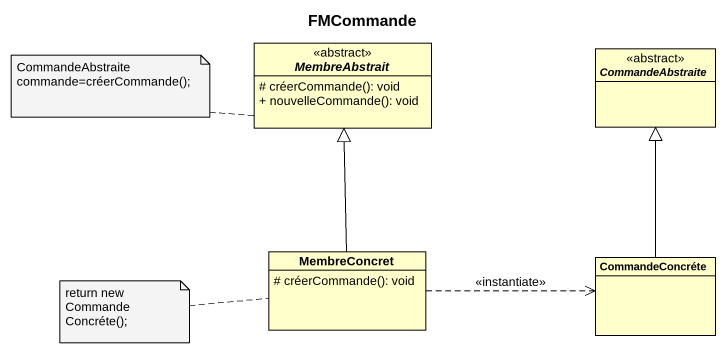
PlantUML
@startuml
title FMCommande
hide circle
hide empty members
skinparam classAttributeIconSize 0
abstract class MembreAbstrait <<abstract>> {
  # créerCommande(): void
  + nouvelleCommande(): void
}
abstract class CommandeAbstraite <<abstract>>
class MembreConcret {
  # créerCommande(): void
}
class CommandeConcréte
MembreConcret -up-|> MembreAbstrait
MembreConcret .right.> CommandeConcréte : <<instantiate>>
CommandeConcréte -up-|> CommandeAbstraite
note left of MembreAbstrait : CommandeAbstraite commande=créerCommande();
note left of MembreConcret : return new CommandeConcréte();
@enduml
